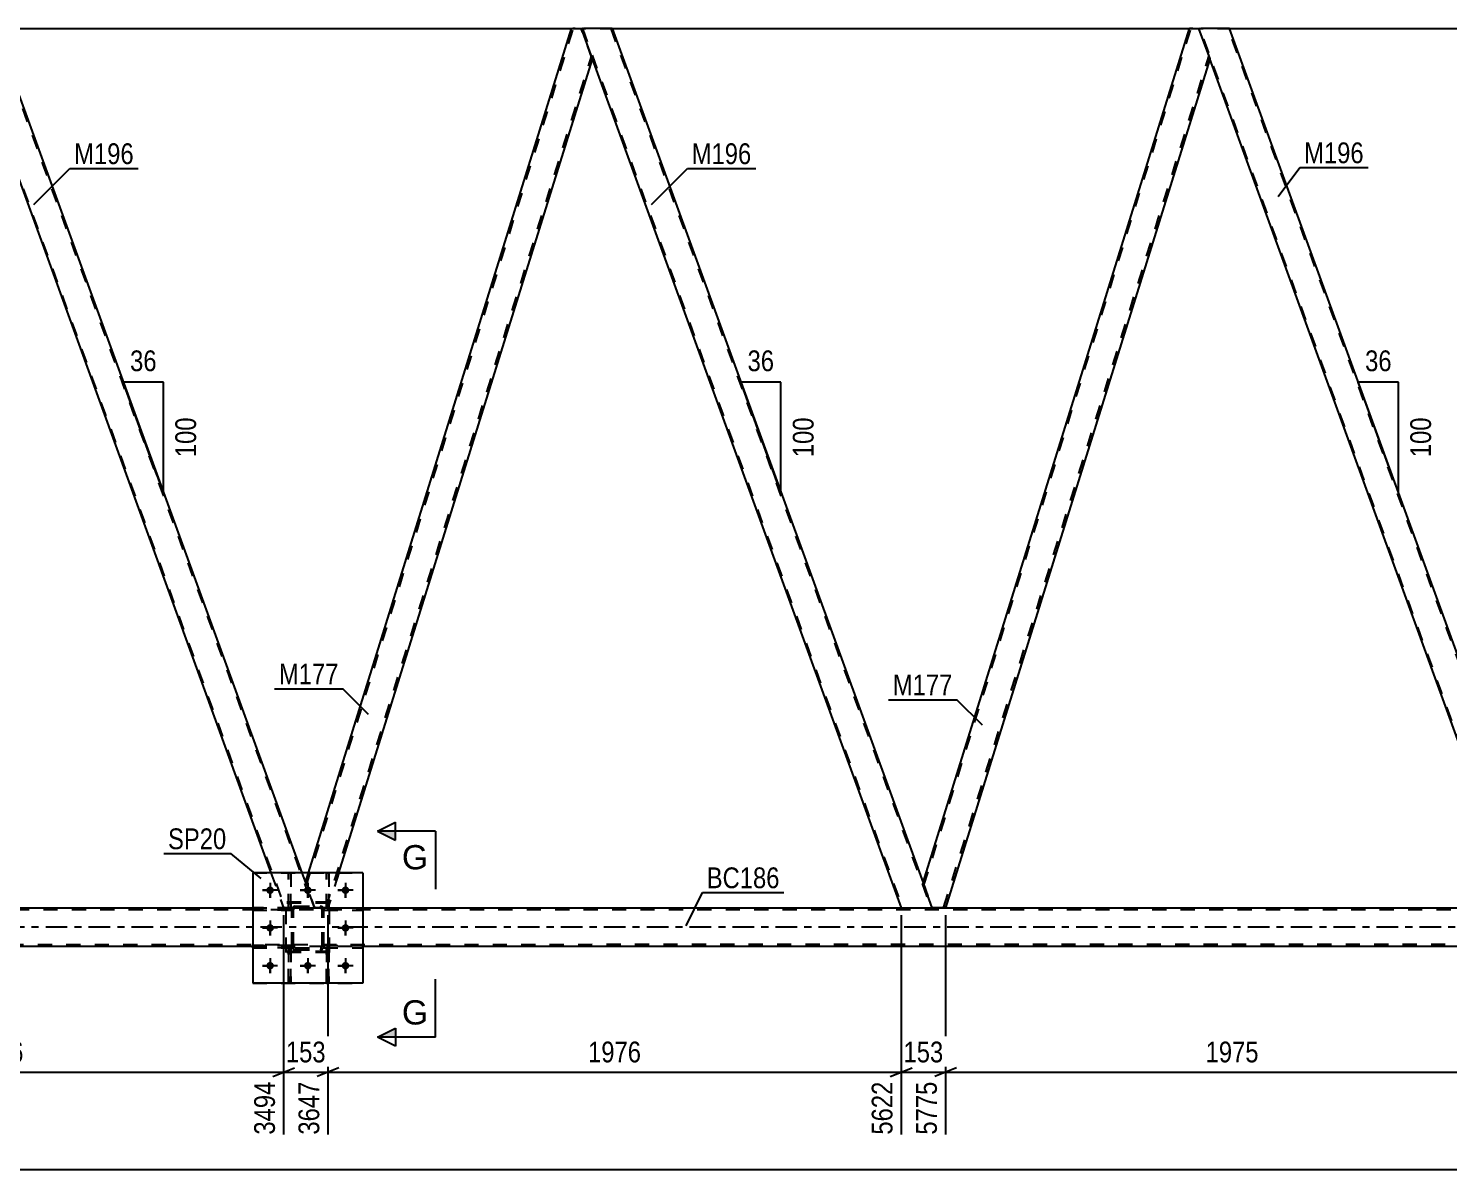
# Model space of a CAD drawing. Header units: millimetres. Extents: x 0 to 841, y 0 to 594.
# Drawn here: x 203.9 to 399.7, y 294.6 to 451.9 of the extents above; entities that cross this region are included whole.
import ezdxf

# ---------------------------------------------------------------- set-up
doc = ezdxf.new("R2010")
doc.units = ezdxf.units.MM
doc.linetypes.add('DXK_LINE_DOT2', pattern=[3.9198, 1.9599, -1.9599])
doc.linetypes.add('DXK_LINE_DOT3', pattern=[5.9187, 2.979, -0.9799, 0.9799, -0.9799])
doc.styles.add('Arial', font='ARIAL.TTF', dxfattribs={"height": 0.2})
doc.styles.add('Arial Narrow', font='ARIALN.TTF', dxfattribs={"height": 0.2})

# ---------------------------------------------------------------- blocks, each defined once
blk = doc.blocks.new('Part-318889761-1532 - 1356')
at = {"color": 2, "linetype": 'Continuous'}
for p, q in [((280.15, 451.91), (280.17, 451.91)), ((280.17, 451.91), (280.25, 451.91)), ((280.25, 451.91), (280.49, 451.91)), ((284.4, 451.91), (280.49, 451.91)), ((284.4, 451.91), (327.28, 334.12)), ((281.68, 447.71), (324.27, 330.69))]:
    blk.add_line(p, q, dxfattribs=at)
at = {"color": 7, "linetype": 'DXK_LINE_DOT2'}
for p, q in [((281.68, 447.71), (280.15, 451.91)), ((280.15, 451.91), (280.25, 451.91)), ((280.32, 451.91), (324.44, 330.69)), ((280.33, 451.91), (280.32, 451.91)), ((280.32, 451.91), (280.33, 451.91)), ((280.36, 451.91), (280.33, 451.91)), ((284.23, 451.91), (328.36, 330.69)), ((327.28, 334.12), (328.53, 330.69)), ((324.27, 330.69), (328.53, 330.69))]:
    blk.add_line(p, q, dxfattribs=at)
blk = doc.blocks.new('Part-318889761-1607 - 1356')
at = {"color": 2, "linetype": 'Continuous'}
for p, q in [((199.27, 451.91), (278.83, 451.91)), ((284.4, 451.91), (363.96, 451.91)), ((369.54, 451.91), (449.1, 451.91))]:
    blk.add_line(p, q, dxfattribs=at)
at = {"color": 7, "linetype": 'DXK_LINE_DOT2'}
for p, q in [((278.83, 451.91), (284.4, 451.91)), ((363.96, 451.91), (369.54, 451.91))]:
    blk.add_line(p, q, dxfattribs=at)
blk = doc.blocks.new('Part-318889761-1547 - 1356')
at = {"color": 2, "linetype": 'Continuous'}
for p, q in [((363.96, 451.91), (327.26, 334.17)), ((364, 451.91), (363.96, 451.91)), ((364, 451.91), (364.47, 451.91)), ((364.47, 451.91), (365.28, 451.91)), ((365.28, 451.91), (366.81, 447.71)), ((366.83, 447.66), (330.37, 330.69)), ((328.53, 330.69), (327.28, 334.12))]:
    blk.add_line(p, q, dxfattribs=at)
at = {"color": 7, "linetype": 'DXK_LINE_DOT2'}
for p, q in [((327.4, 333.79), (364.22, 451.91)), ((364.47, 451.91), (364.11, 451.91)), ((330.12, 330.69), (366.69, 448.04)), ((366.81, 447.71), (366.83, 447.66)), ((327.26, 334.17), (327.28, 334.12)), ((330.37, 330.69), (328.53, 330.69))]:
    blk.add_line(p, q, dxfattribs=at)
blk = doc.blocks.new('Part-318889761-1458 - 1356')
at = {"color": 7, "linetype": 'DXK_LINE_DOT2'}
for p, q in [((240.26, 325.48), (234.86, 325.48)), ((234.86, 325.48), (234.86, 325.16)), ((234.86, 325.16), (240.26, 325.16)), ((239.66, 325.16), (239.66, 325.48)), ((240.26, 325.16), (240.26, 325.48))]:
    blk.add_line(p, q, dxfattribs=at)
blk = doc.blocks.new('Bolt-318889761-1504 - 1356')
at = {"color": 1, "linetype": 'Continuous'}
for p, q in [((236.22, 333.11), (236.92, 333.11)), ((237.26, 334.15), (237.26, 333.46)), ((238.3, 333.11), (237.61, 333.11)), ((241.42, 333.11), (242.12, 333.11)), ((242.46, 334.15), (242.46, 333.46)), ((243.5, 333.11), (242.81, 333.11)), ((246.62, 333.11), (247.32, 333.11)), ((247.66, 334.15), (247.66, 333.46)), ((248.7, 333.11), (248.01, 333.11)), ((237.26, 332.07), (237.26, 332.77)), ((242.46, 332.07), (242.46, 332.77)), ((247.66, 332.07), (247.66, 332.77)), ((237.26, 328.95), (237.26, 328.26)), ((247.66, 328.95), (247.66, 328.26)), ((236.22, 327.91), (236.92, 327.91)), ((237.26, 326.87), (237.26, 327.57)), ((238.3, 327.91), (237.61, 327.91)), ((246.62, 327.91), (247.32, 327.91)), ((247.66, 326.87), (247.66, 327.57)), ((248.7, 327.91), (248.01, 327.91)), ((237.26, 323.75), (237.26, 323.06)), ((242.46, 323.75), (242.46, 323.06)), ((247.66, 323.75), (247.66, 323.06)), ((236.22, 322.71), (236.92, 322.71)), ((237.26, 321.67), (237.26, 322.37)), ((238.3, 322.71), (237.61, 322.71)), ((241.42, 322.71), (242.12, 322.71)), ((242.46, 321.67), (242.46, 322.37)), ((243.5, 322.71), (242.81, 322.71)), ((246.62, 322.71), (247.32, 322.71)), ((247.66, 321.67), (247.66, 322.37)), ((248.7, 322.71), (248.01, 322.71))]:
    blk.add_line(p, q, dxfattribs=at)
blk = doc.blocks.new('Bolt-318889761-1505 - 1356')
at = {"linetype": 'Continuous'}
for points in [[(237.78, 333.11, -1), (236.74, 333.11, -1)], [(242.98, 333.11, -1), (241.94, 333.11, -1)], [(248.18, 333.11, -1), (247.14, 333.11, -1)], [(237.78, 327.91, -1), (236.74, 327.91, -1)], [(248.18, 327.91, -1), (247.14, 327.91, -1)], [(237.78, 322.71, -1), (236.74, 322.71, -1)], [(242.98, 322.71, -1), (241.94, 322.71, -1)], [(248.18, 322.71, -1), (247.14, 322.71, -1)]]:
    blk.add_hatch(color=1, dxfattribs=at).paths.add_polyline_path(points)
at = {"color": 1, "linetype": 'Continuous'}
for p, q in [((238.3, 333.11), (236.22, 333.11)), ((237.26, 334.15), (237.26, 332.07)), ((243.5, 333.11), (241.42, 333.11)), ((242.46, 334.15), (242.46, 332.07)), ((248.7, 333.11), (246.62, 333.11)), ((247.66, 334.15), (247.66, 332.07)), ((237.26, 328.95), (237.26, 326.87)), ((247.66, 328.95), (247.66, 326.87)), ((238.3, 327.91), (236.22, 327.91)), ((248.7, 327.91), (246.62, 327.91)), ((237.26, 323.75), (237.26, 321.67)), ((242.46, 323.75), (242.46, 321.67)), ((247.66, 323.75), (247.66, 321.67)), ((238.3, 322.71), (236.22, 322.71)), ((243.5, 322.71), (241.42, 322.71)), ((248.7, 322.71), (246.62, 322.71))]:
    blk.add_line(p, q, dxfattribs=at)
blk = doc.blocks.new('Part-318889761-1508 - 1356')
at = {"color": 7, "linetype": 'DXK_LINE_DOT2'}
for p, q in [((240.14, 325.15), (239.82, 325.15)), ((239.82, 325.15), (239.82, 320.32)), ((240.14, 320.32), (240.14, 325.15)), ((239.82, 324.55), (240.14, 324.55)), ((239.82, 320.32), (240.14, 320.32))]:
    blk.add_line(p, q, dxfattribs=at)
blk = doc.blocks.new('Part-318889761-1947 - 1356')
at = {"color": 7, "linetype": 'DXK_LINE_DOT2'}
for p, q in [((100.17, 330.45), (776.18, 330.46)), ((234.86, 330.69), (250.06, 330.69)), ((99.41, 325.65), (776.18, 325.66)), ((234.86, 325.41), (250.06, 325.41))]:
    blk.add_line(p, q, dxfattribs=at)
at = {"color": 2, "linetype": 'Continuous'}
for p, q in [((100.2, 330.69), (234.86, 330.69)), ((250.06, 330.69), (490.08, 330.7)), ((99.38, 325.41), (234.86, 325.41)), ((250.06, 325.41), (490.08, 325.42))]:
    blk.add_line(p, q, dxfattribs=at)
at = {"color": 7, "linetype": 'DXK_LINE_DOT3'}
blk.add_line((99.79, 328.05), (776.18, 328.06), dxfattribs=at)
blk = doc.blocks.new('Part-318889761-1645 - 1356')
at = {"color": 7, "linetype": 'DXK_LINE_DOT2'}
for p, q in [((244.66, 325.48), (250.06, 325.48)), ((244.66, 325.48), (244.66, 325.16)), ((244.66, 325.16), (250.06, 325.16)), ((245.26, 325.16), (245.26, 325.48)), ((250.06, 325.16), (250.06, 325.48))]:
    blk.add_line(p, q, dxfattribs=at)
blk = doc.blocks.new('Part-318889761-1671 - 1356')
at = {"color": 7, "linetype": 'DXK_LINE_DOT2'}
for p, q in [((245.46, 331.45), (239.46, 331.45)), ((239.46, 324.65), (239.46, 331.45)), ((245.46, 324.65), (245.46, 331.45)), ((245.46, 324.65), (239.46, 324.65))]:
    blk.add_line(p, q, dxfattribs=at)
blk = doc.blocks.new('Part-318889761-1672 - 1356')
at = {"color": 7, "linetype": 'DXK_LINE_DOT2'}
for p, q in [((240.56, 330.88), (240.74, 330.91)), ((240.74, 330.91), (240.56, 330.88)), ((240.74, 330.91), (244.18, 330.91)), ((244.18, 330.91), (244.37, 330.88)), ((244.37, 330.88), (244.18, 330.91)), ((240.26, 330.43), (240.3, 330.62)), ((240.3, 330.62), (240.26, 330.43)), ((240.26, 325.39), (240.26, 330.43)), ((240.5, 330.43), (240.52, 330.53)), ((240.5, 325.39), (240.5, 330.43)), ((240.52, 330.53), (240.57, 330.6)), ((240.57, 330.6), (240.65, 330.66)), ((240.65, 330.66), (240.74, 330.67)), ((240.74, 330.67), (244.18, 330.67)), ((244.18, 330.67), (244.27, 330.66)), ((244.27, 330.66), (244.35, 330.6)), ((244.35, 330.6), (244.4, 330.53)), ((244.4, 330.53), (244.42, 330.43)), ((244.42, 325.39), (244.42, 330.43)), ((244.63, 330.62), (244.66, 330.43)), ((244.66, 330.43), (244.63, 330.62)), ((244.66, 325.39), (244.66, 330.43)), ((240.3, 325.21), (240.26, 325.39)), ((240.26, 325.39), (240.3, 325.21)), ((240.52, 325.3), (240.5, 325.39)), ((240.57, 325.23), (240.52, 325.3)), ((240.65, 325.17), (240.57, 325.23)), ((240.74, 325.15), (240.65, 325.17)), ((240.74, 325.15), (244.18, 325.15)), ((244.27, 325.17), (244.18, 325.15)), ((244.35, 325.23), (244.27, 325.17)), ((244.4, 325.3), (244.35, 325.23)), ((244.42, 325.39), (244.4, 325.3)), ((244.66, 325.39), (244.63, 325.21)), ((244.63, 325.21), (244.66, 325.39)), ((240.74, 324.91), (240.56, 324.95)), ((240.56, 324.95), (240.74, 324.91)), ((240.74, 324.91), (244.18, 324.91)), ((244.37, 324.95), (244.18, 324.91)), ((244.18, 324.91), (244.37, 324.95))]:
    blk.add_line(p, q, dxfattribs=at)
at = {"color": 7, "linetype": 'DXK_LINE_DOT3'}
blk.add_line((242.46, 327.91), (242.46, 327.91), dxfattribs=at)
at = {"color": 7, "linetype": 'DXK_LINE_DOT2'}
for centre, start, end in [((240.74, 330.43), 112.5, 157.5), ((240.74, 330.43), 112.5, 157.5), ((244.18, 330.43), 22.5, 67.5), ((244.18, 330.43), 22.5, 67.5), ((240.74, 325.39), 202.5, 247.5), ((240.74, 325.39), 202.5, 247.5), ((244.18, 325.39), 292.5, 337.5), ((244.18, 325.39), 292.5, 337.5)]:
    blk.add_arc(centre, 0.48, start, end, dxfattribs=at)
blk = doc.blocks.new('Part-318889761-1678 - 1356')
at = {"color": 7, "linetype": 'DXK_LINE_DOT2'}
for p, q in [((234.86, 335.51), (250.06, 335.51)), ((234.86, 335.51), (234.86, 320.31)), ((250.06, 335.51), (250.06, 320.31)), ((234.86, 320.31), (250.06, 320.31))]:
    blk.add_line(p, q, dxfattribs=at)
blk = doc.blocks.new('Part-318889761-1679 - 1356')
at = {"color": 7, "linetype": 'DXK_LINE_DOT2'}
for p, q in [((244.66, 325.16), (244.66, 325.48)), ((244.66, 325.48), (250.06, 325.48)), ((244.66, 325.16), (250.06, 325.16)), ((245.26, 325.16), (245.26, 325.48)), ((250.06, 325.48), (250.06, 325.16))]:
    blk.add_line(p, q, dxfattribs=at)
blk = doc.blocks.new('Part-318889761-1806 - 1356')
at = {"color": 2, "linetype": 'Continuous'}
for p, q in [((195.01, 451.91), (195.04, 451.91)), ((195.04, 451.91), (195.11, 451.91)), ((195.11, 451.91), (195.35, 451.91)), ((199.27, 451.91), (195.35, 451.91)), ((199.27, 451.91), (241.64, 335.51)), ((196.54, 447.71), (237.38, 335.51))]:
    blk.add_line(p, q, dxfattribs=at)
at = {"color": 7, "linetype": 'DXK_LINE_DOT2'}
for p, q in [((196.54, 447.71), (195.01, 451.91)), ((195.01, 451.91), (195.11, 451.91)), ((195.18, 451.91), (239.3, 330.69)), ((195.2, 451.91), (195.18, 451.91)), ((195.18, 451.91), (195.2, 451.91)), ((195.22, 451.91), (195.2, 451.91)), ((199.1, 451.91), (243.22, 330.69)), ((237.38, 335.51), (239.13, 330.69)), ((241.64, 335.51), (243.39, 330.69)), ((239.13, 330.69), (243.39, 330.69))]:
    blk.add_line(p, q, dxfattribs=at)
blk = doc.blocks.new('Part-318889761-1685 - 1356')
at = {"color": 7, "linetype": 'DXK_LINE_DOT2'}
for p, q in [((242.26, 333.79), (279.08, 451.91)), ((279.33, 451.91), (278.98, 451.91)), ((244.98, 330.69), (281.56, 448.04)), ((281.68, 447.71), (281.7, 447.66)), ((242.13, 334.17), (242.55, 335.51)), ((246.74, 335.51), (245.24, 330.69)), ((243.39, 330.69), (242.13, 334.17)), ((245.24, 330.69), (243.39, 330.69))]:
    blk.add_line(p, q, dxfattribs=at)
at = {"color": 2, "linetype": 'Continuous'}
for p, q in [((242.55, 335.51), (278.83, 451.91)), ((278.83, 451.91), (278.87, 451.91)), ((278.87, 451.91), (279.33, 451.91)), ((279.33, 451.91), (280.15, 451.91)), ((280.15, 451.91), (281.68, 447.71)), ((246.74, 335.51), (281.7, 447.66))]:
    blk.add_line(p, q, dxfattribs=at)
blk = doc.blocks.new('Part-318889761-1690 - 1356')
at = {"color": 2, "linetype": 'Continuous'}
for p, q in [((365.28, 451.91), (365.31, 451.91)), ((365.31, 451.91), (365.38, 451.91)), ((365.38, 451.91), (365.62, 451.91)), ((369.54, 451.91), (365.62, 451.91)), ((412.41, 334.12), (369.54, 451.91)), ((409.4, 330.7), (366.81, 447.71))]:
    blk.add_line(p, q, dxfattribs=at)
at = {"color": 7, "linetype": 'DXK_LINE_DOT2'}
for p, q in [((365.28, 451.91), (365.38, 451.91)), ((365.28, 451.91), (366.81, 447.71)), ((409.57, 330.7), (365.45, 451.91)), ((365.47, 451.91), (365.45, 451.91)), ((365.45, 451.91), (365.47, 451.91)), ((365.49, 451.91), (365.47, 451.91)), ((413.49, 330.7), (369.37, 451.91)), ((413.66, 330.7), (412.41, 334.12)), ((413.66, 330.7), (409.4, 330.7))]:
    blk.add_line(p, q, dxfattribs=at)
blk = doc.blocks.new('Part-318889761-1691 - 1356')
at = {"color": 7, "linetype": 'DXK_LINE_DOT2'}
for p, q in [((234.86, 330.68), (240.26, 330.68)), ((234.86, 330.36), (234.86, 330.68)), ((240.26, 330.36), (234.86, 330.36)), ((239.66, 330.36), (239.66, 330.68)), ((240.26, 330.68), (240.26, 330.36))]:
    blk.add_line(p, q, dxfattribs=at)
blk = doc.blocks.new('Part-318889761-1698 - 1356')
at = {"color": 7, "linetype": 'DXK_LINE_DOT2'}
for p, q in [((245.46, 331.32), (239.46, 331.32)), ((239.46, 324.52), (239.46, 331.32)), ((245.46, 324.52), (245.46, 331.32)), ((245.46, 324.52), (239.46, 324.52))]:
    blk.add_line(p, q, dxfattribs=at)
blk = doc.blocks.new('Part-318889761-1782 - 1356')
at = {"color": 2, "linetype": 'Continuous'}
for p, q in [((245.02, 335.51), (245.02, 335.52)), ((245.34, 335.52), (245.02, 335.52)), ((245.34, 335.51), (245.34, 335.52))]:
    blk.add_line(p, q, dxfattribs=at)
at = {"color": 7, "linetype": 'DXK_LINE_DOT2'}
for p, q in [((245.02, 330.67), (245.02, 335.51)), ((245.34, 330.67), (245.34, 335.51)), ((245.02, 331.27), (245.34, 331.27)), ((245.02, 330.67), (245.34, 330.67))]:
    blk.add_line(p, q, dxfattribs=at)
blk = doc.blocks.new('Part-318889761-1783 - 1356')
at = {"color": 7, "linetype": 'DXK_LINE_DOT2'}
for p, q in [((234.86, 325.48), (240.26, 325.48)), ((234.86, 325.16), (234.86, 325.48)), ((240.26, 325.16), (234.86, 325.16)), ((239.66, 325.16), (239.66, 325.48)), ((240.26, 325.48), (240.26, 325.16))]:
    blk.add_line(p, q, dxfattribs=at)
blk = doc.blocks.new('Part-318889761-1807 - 1356')
at = {"color": 7, "linetype": 'DXK_LINE_DOT2'}
for p, q in [((244.66, 330.68), (250.06, 330.68)), ((244.66, 330.68), (244.66, 330.36)), ((244.66, 330.36), (250.06, 330.36)), ((245.26, 330.36), (245.26, 330.68)), ((250.06, 330.36), (250.06, 330.68))]:
    blk.add_line(p, q, dxfattribs=at)
blk = doc.blocks.new('Part-318889761-1810 - 1356')
at = {"color": 7, "linetype": 'DXK_LINE_DOT2'}
for p, q in [((245.34, 325.15), (245.02, 325.15)), ((245.02, 325.15), (245.02, 320.32)), ((245.34, 320.32), (245.34, 325.15)), ((245.02, 324.55), (245.34, 324.55)), ((245.02, 320.32), (245.34, 320.32))]:
    blk.add_line(p, q, dxfattribs=at)
blk = doc.blocks.new('Part-318889761-1813 - 1356')
at = {"color": 2, "linetype": 'Continuous'}
for p, q in [((239.82, 335.51), (239.82, 335.52)), ((240.14, 335.52), (239.82, 335.52)), ((240.14, 335.51), (240.14, 335.52))]:
    blk.add_line(p, q, dxfattribs=at)
at = {"color": 7, "linetype": 'DXK_LINE_DOT2'}
for p, q in [((239.82, 330.67), (239.82, 335.51)), ((240.14, 330.67), (240.14, 335.51)), ((239.82, 331.27), (240.14, 331.27)), ((239.82, 330.67), (240.14, 330.67))]:
    blk.add_line(p, q, dxfattribs=at)
blk = doc.blocks.new('Part-318889761-1842 - 1356')
at = {"color": 2, "linetype": 'Continuous'}
for p, q in [((250.06, 335.51), (234.86, 335.51)), ((234.86, 335.51), (234.86, 320.31)), ((250.06, 335.51), (250.06, 320.31)), ((250.06, 320.31), (234.86, 320.31))]:
    blk.add_line(p, q, dxfattribs=at)
blk = doc.blocks.new('Part-318889761-1871 - 1356')
at = {"color": 7, "linetype": 'DXK_LINE_DOT2'}
for p, q in [((240.56, 330.88), (240.74, 330.91)), ((240.74, 330.91), (240.56, 330.88)), ((240.74, 330.91), (244.18, 330.91)), ((244.18, 330.91), (244.37, 330.88)), ((244.37, 330.88), (244.18, 330.91)), ((240.26, 330.43), (240.3, 330.62)), ((240.3, 330.62), (240.26, 330.43)), ((240.26, 325.39), (240.26, 330.43)), ((240.5, 330.43), (240.52, 330.53)), ((240.5, 325.39), (240.5, 330.43)), ((240.52, 330.53), (240.57, 330.6)), ((240.57, 330.6), (240.65, 330.66)), ((240.65, 330.66), (240.74, 330.67)), ((240.74, 330.67), (244.18, 330.67)), ((244.18, 330.67), (244.27, 330.66)), ((244.27, 330.66), (244.35, 330.6)), ((244.35, 330.6), (244.4, 330.53)), ((244.4, 330.53), (244.42, 330.43)), ((244.42, 325.39), (244.42, 330.43)), ((244.63, 330.62), (244.66, 330.43)), ((244.66, 330.43), (244.63, 330.62)), ((244.66, 325.39), (244.66, 330.43)), ((240.3, 325.21), (240.26, 325.39)), ((240.26, 325.39), (240.3, 325.21)), ((240.52, 325.3), (240.5, 325.39)), ((240.57, 325.23), (240.52, 325.3)), ((240.65, 325.17), (240.57, 325.23)), ((240.74, 325.15), (240.65, 325.17)), ((240.74, 325.15), (244.18, 325.15)), ((244.27, 325.17), (244.18, 325.15)), ((244.35, 325.23), (244.27, 325.17)), ((244.4, 325.3), (244.35, 325.23)), ((244.42, 325.39), (244.4, 325.3)), ((244.66, 325.39), (244.63, 325.21)), ((244.63, 325.21), (244.66, 325.39)), ((240.74, 324.91), (240.56, 324.95)), ((240.56, 324.95), (240.74, 324.91)), ((240.74, 324.91), (244.18, 324.91)), ((244.37, 324.95), (244.18, 324.91)), ((244.18, 324.91), (244.37, 324.95))]:
    blk.add_line(p, q, dxfattribs=at)
at = {"color": 7, "linetype": 'DXK_LINE_DOT3'}
blk.add_line((242.46, 327.91), (242.46, 327.91), dxfattribs=at)
at = {"color": 7, "linetype": 'DXK_LINE_DOT2'}
for centre, start, end in [((240.74, 330.43), 112.5, 157.5), ((240.74, 330.43), 112.5, 157.5), ((244.18, 330.43), 22.5, 67.5), ((244.18, 330.43), 22.5, 67.5), ((240.74, 325.39), 202.5, 247.5), ((240.74, 325.39), 202.5, 247.5), ((244.18, 325.39), 292.5, 337.5), ((244.18, 325.39), 292.5, 337.5)]:
    blk.add_arc(centre, 0.48, start, end, dxfattribs=at)
blk = doc.blocks.new('Part-318889761-1874 - 1356')
at = {"color": 7, "linetype": 'DXK_LINE_DOT2'}
for p, q in [((245.02, 320.32), (245.02, 325.15)), ((245.02, 325.15), (245.34, 325.15)), ((245.34, 325.15), (245.34, 320.32)), ((245.02, 324.55), (245.34, 324.55)), ((245.34, 320.32), (245.02, 320.32))]:
    blk.add_line(p, q, dxfattribs=at)
blk = doc.blocks.new('Part-318889761-1877 - 1356')
at = {"color": 7, "linetype": 'DXK_LINE_DOT2'}
for p, q in [((239.82, 320.32), (239.82, 325.15)), ((239.82, 325.15), (240.14, 325.15)), ((240.14, 325.15), (240.14, 320.32)), ((239.82, 324.55), (240.14, 324.55)), ((240.14, 320.32), (239.82, 320.32))]:
    blk.add_line(p, q, dxfattribs=at)
blk = doc.blocks.new('Part-318889761-1886 - 1356')
at = {"color": 7, "linetype": 'DXK_LINE_DOT2'}
for p, q in [((245.02, 330.67), (245.02, 335.52)), ((245.02, 335.52), (245.34, 335.52)), ((245.34, 335.52), (245.34, 330.67)), ((245.02, 331.27), (245.34, 331.27)), ((245.34, 330.67), (245.02, 330.67))]:
    blk.add_line(p, q, dxfattribs=at)
blk = doc.blocks.new('Part-318889761-1889 - 1356')
at = {"color": 7, "linetype": 'DXK_LINE_DOT2'}
for p, q in [((239.82, 330.67), (239.82, 335.52)), ((239.82, 335.52), (240.14, 335.52)), ((240.14, 335.52), (240.14, 330.67)), ((239.82, 331.27), (240.14, 331.27)), ((240.14, 330.67), (239.82, 330.67))]:
    blk.add_line(p, q, dxfattribs=at)
blk = doc.blocks.new('Part-318889761-1907 - 1356')
at = {"color": 7, "linetype": 'DXK_LINE_DOT2'}
for p, q in [((240.26, 330.68), (234.86, 330.68)), ((234.86, 330.68), (234.86, 330.36)), ((234.86, 330.36), (240.26, 330.36)), ((239.66, 330.36), (239.66, 330.68)), ((240.26, 330.36), (240.26, 330.68))]:
    blk.add_line(p, q, dxfattribs=at)
blk = doc.blocks.new('Part-318889761-1929 - 1356')
at = {"color": 7, "linetype": 'DXK_LINE_DOT2'}
for p, q in [((244.66, 330.36), (244.66, 330.68)), ((244.66, 330.68), (250.06, 330.68)), ((244.66, 330.36), (250.06, 330.36)), ((245.26, 330.36), (245.26, 330.68)), ((250.06, 330.68), (250.06, 330.36))]:
    blk.add_line(p, q, dxfattribs=at)
blk = doc.blocks.new('StraightDimension-318889761-2818 - 1356')
at = {"color": 7, "linetype": 'Continuous'}
blk.add_line((47.02, 294.6), (787.04, 294.6), dxfattribs=at)
blk = doc.blocks.new('AngleDimension-318889761-2927 - 1356')
at = {"color": 7, "linetype": 'Continuous'}
for p, q in [((391.93, 390.39), (387.28, 403.16)), ((392.82, 403.16), (387.28, 403.16)), ((392.82, 387.94), (387.28, 403.16)), ((392.82, 387.94), (392.82, 403.16))]:
    blk.add_line(p, q, dxfattribs=at)
at = {"color": 0}
for points in [[(392.48, 404.06), (392.48, 408.26), (387.63, 408.26), (387.63, 404.06)], [(397.92, 398.89), (393.72, 398.89), (393.72, 392.21), (397.92, 392.21)]]:
    blk.add_wipeout(points, dxfattribs=at)
at = {"color": 3, "style": 'Arial Narrow'}
blk.add_text('36', height=2.863, dxfattribs=at).set_placement((388.23, 404.66))
blk.add_text('100', height=2.863, rotation=90.0002, dxfattribs=at).set_placement((397.32, 392.81))
blk = doc.blocks.new('AngleDimension-318889761-2871 - 1356')
at = {"color": 7, "linetype": 'Continuous'}
for p, q in [((221.66, 390.39), (217.01, 403.16)), ((222.56, 403.16), (217.01, 403.16)), ((222.56, 387.94), (217.01, 403.16)), ((222.56, 387.94), (222.56, 403.16))]:
    blk.add_line(p, q, dxfattribs=at)
at = {"color": 0}
for points in [[(222.21, 404.06), (222.21, 408.26), (217.36, 408.26), (217.36, 404.06)], [(227.66, 398.89), (223.46, 398.89), (223.46, 392.21), (227.66, 392.21)]]:
    blk.add_wipeout(points, dxfattribs=at)
at = {"color": 3, "style": 'Arial Narrow'}
blk.add_text('36', height=2.863, dxfattribs=at).set_placement((217.96, 404.66))
blk.add_text('100', height=2.863, rotation=90.0002, dxfattribs=at).set_placement((227.06, 392.81))
blk = doc.blocks.new('AngleDimension-318889761-2899 - 1356')
at = {"color": 7, "linetype": 'Continuous'}
for p, q in [((306.8, 390.39), (302.15, 403.16)), ((307.69, 403.16), (302.15, 403.16)), ((307.69, 387.94), (302.15, 403.16)), ((307.69, 387.94), (307.69, 403.16))]:
    blk.add_line(p, q, dxfattribs=at)
at = {"color": 0}
for points in [[(307.35, 404.06), (307.35, 408.26), (302.49, 408.26), (302.49, 404.06)], [(312.79, 398.89), (308.59, 398.89), (308.59, 392.21), (312.79, 392.21)]]:
    blk.add_wipeout(points, dxfattribs=at)
at = {"color": 3, "style": 'Arial Narrow'}
blk.add_text('36', height=2.863, dxfattribs=at).set_placement((303.09, 404.66))
blk.add_text('100', height=2.863, rotation=90.0002, dxfattribs=at).set_placement((312.19, 392.81))
blk = doc.blocks.new('StraightDimension-318889761-37477 - 1356')
at = {"color": 7, "linetype": 'Continuous'}
for p, q in [((330.39, 329.69), (330.39, 299.42)), ((409.4, 329.69), (409.4, 299.42)), ((331.89, 308.63), (328.89, 307.43)), ((330.39, 308.03), (409.4, 308.03)), ((407.9, 307.43), (410.9, 308.63))]:
    blk.add_line(p, q, dxfattribs=at)
at = {"color": 0}
blk.add_wipeout([(374.15, 308.78), (374.15, 312.98), (365.64, 312.98), (365.64, 308.78)], dxfattribs=at)
at = {"color": 0, "linetype": 'Continuous'}
blk.add_wipeout([(408.8, 307.33), (404.6, 307.33), (404.6, 298.82), (408.8, 298.82)], dxfattribs=at)
at = {"color": 3, "style": 'Arial Narrow'}
blk.add_text('1975', height=2.863, dxfattribs=at).set_placement((366.24, 309.38))
at = {"color": 3, "linetype": 'Continuous', "style": 'Arial Narrow'}
blk.add_text('7751', height=2.863, rotation=90.0002, dxfattribs=at).set_placement((408.2, 299.42))
blk = doc.blocks.new('StraightDimension-318889761-37478 - 1356')
at = {"color": 7, "linetype": 'Continuous'}
for p, q in [((324.27, 329.69), (324.27, 299.42)), ((330.39, 329.69), (330.39, 299.42)), ((322.77, 307.43), (325.77, 308.63)), ((324.27, 308.03), (330.39, 308.03)), ((331.89, 308.63), (328.89, 307.43))]:
    blk.add_line(p, q, dxfattribs=at)
at = {"color": 0}
blk.add_wipeout([(330.67, 308.78), (330.67, 312.98), (323.99, 312.98), (323.99, 308.78)], dxfattribs=at)
at = {"color": 0, "linetype": 'Continuous'}
blk.add_wipeout([(329.79, 307.33), (325.59, 307.33), (325.59, 298.82), (329.79, 298.82)], dxfattribs=at)
at = {"color": 3, "style": 'Arial Narrow'}
blk.add_text('153', height=2.863, dxfattribs=at).set_placement((324.59, 309.38))
at = {"color": 3, "linetype": 'Continuous', "style": 'Arial Narrow'}
blk.add_text('5775', height=2.863, rotation=90.0002, dxfattribs=at).set_placement((329.19, 299.42))
blk = doc.blocks.new('StraightDimension-318889761-37479 - 1356')
at = {"color": 7, "linetype": 'Continuous'}
for p, q in [((245.24, 329.69), (245.24, 299.42)), ((324.27, 329.69), (324.27, 299.42)), ((246.74, 308.63), (243.74, 307.43)), ((245.24, 308.03), (324.27, 308.03)), ((322.77, 307.43), (325.77, 308.63))]:
    blk.add_line(p, q, dxfattribs=at)
at = {"color": 0}
blk.add_wipeout([(289.01, 308.78), (289.01, 312.98), (280.5, 312.98), (280.5, 308.78)], dxfattribs=at)
at = {"color": 0, "linetype": 'Continuous'}
blk.add_wipeout([(323.67, 307.33), (319.47, 307.33), (319.47, 298.82), (323.67, 298.82)], dxfattribs=at)
at = {"color": 3, "style": 'Arial Narrow'}
blk.add_text('1976', height=2.863, dxfattribs=at).set_placement((281.1, 309.38))
at = {"color": 3, "linetype": 'Continuous', "style": 'Arial Narrow'}
blk.add_text('5622', height=2.863, rotation=90.0002, dxfattribs=at).set_placement((323.07, 299.42))
blk = doc.blocks.new('StraightDimension-318889761-37480 - 1356')
at = {"color": 7, "linetype": 'Continuous'}
for p, q in [((239.13, 329.69), (239.13, 299.42)), ((245.24, 329.69), (245.24, 299.42)), ((237.63, 307.43), (240.63, 308.63)), ((239.13, 308.03), (245.24, 308.03)), ((246.74, 308.63), (243.74, 307.43))]:
    blk.add_line(p, q, dxfattribs=at)
at = {"color": 0}
blk.add_wipeout([(245.53, 308.78), (245.53, 312.98), (238.84, 312.98), (238.84, 308.78)], dxfattribs=at)
at = {"color": 0, "linetype": 'Continuous'}
blk.add_wipeout([(244.64, 307.33), (240.44, 307.33), (240.44, 298.82), (244.64, 298.82)], dxfattribs=at)
at = {"color": 3, "style": 'Arial Narrow'}
blk.add_text('153', height=2.863, dxfattribs=at).set_placement((239.44, 309.38))
at = {"color": 3, "linetype": 'Continuous', "style": 'Arial Narrow'}
blk.add_text('3647', height=2.863, rotation=90.0002, dxfattribs=at).set_placement((244.04, 299.42))
blk = doc.blocks.new('StraightDimension-318889761-37481 - 1356')
at = {"color": 7, "linetype": 'Continuous'}
for p, q in [((160.1, 329.69), (160.1, 299.42)), ((239.13, 329.69), (239.13, 299.42)), ((161.6, 308.63), (158.6, 307.43)), ((160.1, 308.03), (239.13, 308.03)), ((237.63, 307.43), (240.63, 308.63))]:
    blk.add_line(p, q, dxfattribs=at)
at = {"color": 0}
blk.add_wipeout([(203.87, 308.78), (203.87, 312.98), (195.36, 312.98), (195.36, 308.78)], dxfattribs=at)
at = {"color": 0, "linetype": 'Continuous'}
blk.add_wipeout([(238.53, 307.33), (234.33, 307.33), (234.33, 298.82), (238.53, 298.82)], dxfattribs=at)
at = {"color": 3, "style": 'Arial Narrow'}
blk.add_text('1976', height=2.863, dxfattribs=at).set_placement((195.96, 309.38))
at = {"color": 3, "linetype": 'Continuous', "style": 'Arial Narrow'}
blk.add_text('3494', height=2.863, rotation=90.0002, dxfattribs=at).set_placement((237.93, 299.42))
blk = doc.blocks.new('Mark-318889761-1528 - 1356')
at = {"color": 0}
blk.add_wipeout([(303.61, 433.21), (303.61, 436.21), (295.39, 436.21), (295.39, 433.21)], dxfattribs=at)
blk.add_wipeout([(303.61, 433.21), (303.61, 436.21), (295.39, 436.21), (295.39, 433.21)], dxfattribs=at)
at = {"color": 30, "linetype": 'Continuous'}
for p, q in [((289.84, 427.66), (294.79, 432.61)), ((294.79, 432.61), (304.21, 432.61))]:
    blk.add_line(p, q, dxfattribs=at)
at = {"color": 3, "style": 'Arial Narrow'}
blk.add_text('M196', height=2.863, dxfattribs=at).set_placement((295.39, 433.21))
blk = doc.blocks.new('Mark-318889761-1543 - 1356')
at = {"color": 0}
blk.add_wipeout([(331.34, 359.98), (331.34, 362.98), (323.12, 362.98), (323.12, 359.98)], dxfattribs=at)
blk.add_wipeout([(331.34, 359.98), (331.34, 362.98), (323.12, 362.98), (323.12, 359.98)], dxfattribs=at)
at = {"color": 30, "linetype": 'Continuous'}
for p in [(322.52, 359.38), (335.48, 355.85)]:
    blk.add_line(p, (331.94, 359.38), dxfattribs=at)
at = {"color": 3, "style": 'Arial Narrow'}
blk.add_text('M177', height=2.863, dxfattribs=at).set_placement((323.12, 359.98))
blk = doc.blocks.new('Mark-318889761-1802 - 1356')
at = {"color": 0}
blk.add_wipeout([(218.47, 433.21), (218.47, 436.21), (210.25, 436.21), (210.25, 433.21)], dxfattribs=at)
blk.add_wipeout([(218.47, 433.21), (218.47, 436.21), (210.25, 436.21), (210.25, 433.21)], dxfattribs=at)
at = {"color": 30, "linetype": 'Continuous'}
for p, q in [((204.7, 427.66), (209.65, 432.61)), ((209.65, 432.61), (219.07, 432.61))]:
    blk.add_line(p, q, dxfattribs=at)
at = {"color": 3, "style": 'Arial Narrow'}
blk.add_text('M196', height=2.863, dxfattribs=at).set_placement((210.25, 433.21))
blk = doc.blocks.new('Mark-318889761-1681 - 1356')
at = {"color": 0}
blk.add_wipeout([(246.7, 361.49), (246.7, 364.49), (238.48, 364.49), (238.48, 361.49)], dxfattribs=at)
blk.add_wipeout([(246.7, 361.49), (246.7, 364.49), (238.48, 364.49), (238.48, 361.49)], dxfattribs=at)
at = {"color": 30, "linetype": 'Continuous'}
for p in [(237.88, 360.89), (250.84, 357.35)]:
    blk.add_line(p, (247.3, 360.89), dxfattribs=at)
at = {"color": 3, "style": 'Arial Narrow'}
blk.add_text('M177', height=2.863, dxfattribs=at).set_placement((238.48, 361.49))
blk = doc.blocks.new('Mark-318889761-1686 - 1356')
at = {"color": 0}
blk.add_wipeout([(388.05, 433.33), (388.05, 436.33), (379.82, 436.33), (379.82, 433.33)], dxfattribs=at)
blk.add_wipeout([(388.05, 433.33), (388.05, 436.33), (379.82, 436.33), (379.82, 433.33)], dxfattribs=at)
at = {"color": 30, "linetype": 'Continuous'}
for p, q in [((376.22, 428.73), (379.22, 432.73)), ((379.22, 432.73), (388.65, 432.73))]:
    blk.add_line(p, q, dxfattribs=at)
at = {"color": 3, "style": 'Arial Narrow'}
blk.add_text('M196', height=2.863, dxfattribs=at).set_placement((379.82, 433.33))
blk = doc.blocks.new('Mark-318889761-1838 - 1356')
at = {"color": 0}
blk.add_wipeout([(231.23, 338.77), (231.23, 341.77), (223.19, 341.77), (223.19, 338.77)], dxfattribs=at)
blk.add_wipeout([(231.23, 338.77), (231.23, 341.77), (223.19, 341.77), (223.19, 338.77)], dxfattribs=at)
at = {"color": 30, "linetype": 'Continuous'}
for p in [(222.59, 338.17), (236.01, 334.72)]:
    blk.add_line(p, (231.83, 338.17), dxfattribs=at)
at = {"color": 3, "style": 'Arial Narrow'}
blk.add_text('SP20', height=2.863, dxfattribs=at).set_placement((223.19, 338.77))
blk = doc.blocks.new('Mark-318889761-1943 - 1356')
at = {"color": 0}
blk.add_wipeout([(307.51, 333.39), (307.51, 336.39), (297.46, 336.39), (297.46, 333.39)], dxfattribs=at)
blk.add_wipeout([(307.51, 333.39), (307.51, 336.39), (297.46, 336.39), (297.46, 333.39)], dxfattribs=at)
at = {"color": 30, "linetype": 'Continuous'}
for p, q in [((294.63, 328.21), (296.86, 332.79)), ((296.86, 332.79), (308.11, 332.79))]:
    blk.add_line(p, q, dxfattribs=at)
at = {"color": 3, "style": 'Arial Narrow'}
blk.add_text('BC186', height=2.863, dxfattribs=at).set_placement((297.46, 333.39))
blk = doc.blocks.new('SectionMark-318889761-3151 - 1356')
at = {"color": 6, "linetype": 'Continuous'}
for p, q in [((252.06, 341.24), (254.56, 342.49)), ((260.06, 341.24), (252.06, 341.24)), ((260.06, 341.24), (260.06, 333.24)), ((260.06, 312.85), (260.06, 320.85)), ((260.06, 312.85), (252.06, 312.85)), ((254.56, 311.6), (252.06, 312.85))]:
    blk.add_line(p, q, dxfattribs=at)
at = {"color": 0, "linetype": 'Continuous'}
for points in [[(259.06, 335.99), (259.06, 339.49), (255.43, 339.49), (255.43, 335.99)], [(259.06, 314.6), (259.06, 318.1), (255.43, 318.1), (255.43, 314.6)]]:
    blk.add_wipeout(points, dxfattribs=at)
at = {"linetype": 'Continuous'}
for points in [[(254.56, 341.24), (254.56, 339.99), (252.06, 341.24)], [(254.56, 314.1), (254.56, 312.85), (252.06, 312.85)]]:
    blk.add_hatch(color=6, dxfattribs=at).paths.add_polyline_path(points)
at = {"color": 6, "linetype": 'Continuous'}
for p, q in [((252.06, 341.24), (254.56, 339.99)), ((254.56, 339.99), (254.56, 342.49)), ((252.06, 312.85), (254.56, 314.1)), ((254.56, 314.1), (254.56, 311.6))]:
    blk.add_line(p, q, dxfattribs=at)
at = {"color": 3, "linetype": 'Continuous', "style": 'Arial'}
for p in [(255.43, 335.99), (255.43, 314.6)]:
    blk.add_text('G', height=3.34, dxfattribs=at).set_placement(p)

msp = doc.modelspace()

# ---------------------------------------------------------------- block references
for name in ['Part-318889761-1607 - 1356', 'Part-318889761-1806 - 1356', 'Part-318889761-1685 - 1356', 'Part-318889761-1532 - 1356', 'Part-318889761-1547 - 1356', 'Part-318889761-1690 - 1356', 'Part-318889761-1678 - 1356', 'Part-318889761-1842 - 1356', 'Part-318889761-1813 - 1356', 'Part-318889761-1889 - 1356', 'Part-318889761-1782 - 1356', 'Part-318889761-1886 - 1356', 'Bolt-318889761-1504 - 1356', 'Bolt-318889761-1505 - 1356', 'Part-318889761-1671 - 1356', 'Part-318889761-1698 - 1356', 'Part-318889761-1672 - 1356', 'Part-318889761-1871 - 1356', 'Part-318889761-1947 - 1356', 'Part-318889761-1691 - 1356', 'Part-318889761-1907 - 1356', 'Part-318889761-1807 - 1356', 'Part-318889761-1929 - 1356', 'Part-318889761-1458 - 1356', 'Part-318889761-1783 - 1356', 'Part-318889761-1508 - 1356', 'Part-318889761-1877 - 1356', 'Part-318889761-1645 - 1356', 'Part-318889761-1679 - 1356', 'Part-318889761-1810 - 1356', 'Part-318889761-1874 - 1356']:
    msp.add_blockref(name, (0, 0))

# ---------------------------------------------------------------- next in the draw order: block references
msp.add_blockref('StraightDimension-318889761-2818 - 1356', (0, 0))

# ---------------------------------------------------------------- next in the draw order: block references
for name in ['Mark-318889761-1802 - 1356', 'Mark-318889761-1528 - 1356', 'Mark-318889761-1686 - 1356', 'AngleDimension-318889761-2871 - 1356', 'AngleDimension-318889761-2899 - 1356', 'AngleDimension-318889761-2927 - 1356', 'Mark-318889761-1681 - 1356', 'Mark-318889761-1543 - 1356', 'Mark-318889761-1838 - 1356', 'StraightDimension-318889761-37477 - 1356']:
    msp.add_blockref(name, (0, 0))

# ---------------------------------------------------------------- next in the draw order: block references
msp.add_blockref('StraightDimension-318889761-37478 - 1356', (0, 0))

# ---------------------------------------------------------------- next in the draw order: block references
msp.add_blockref('StraightDimension-318889761-37479 - 1356', (0, 0))

# ---------------------------------------------------------------- next in the draw order: block references
for name in ['SectionMark-318889761-3151 - 1356', 'Mark-318889761-1943 - 1356', 'StraightDimension-318889761-37480 - 1356']:
    msp.add_blockref(name, (0, 0))

# ---------------------------------------------------------------- next in the draw order: block references
msp.add_blockref('StraightDimension-318889761-37481 - 1356', (0, 0))

doc.saveas('drawing.dxf')
